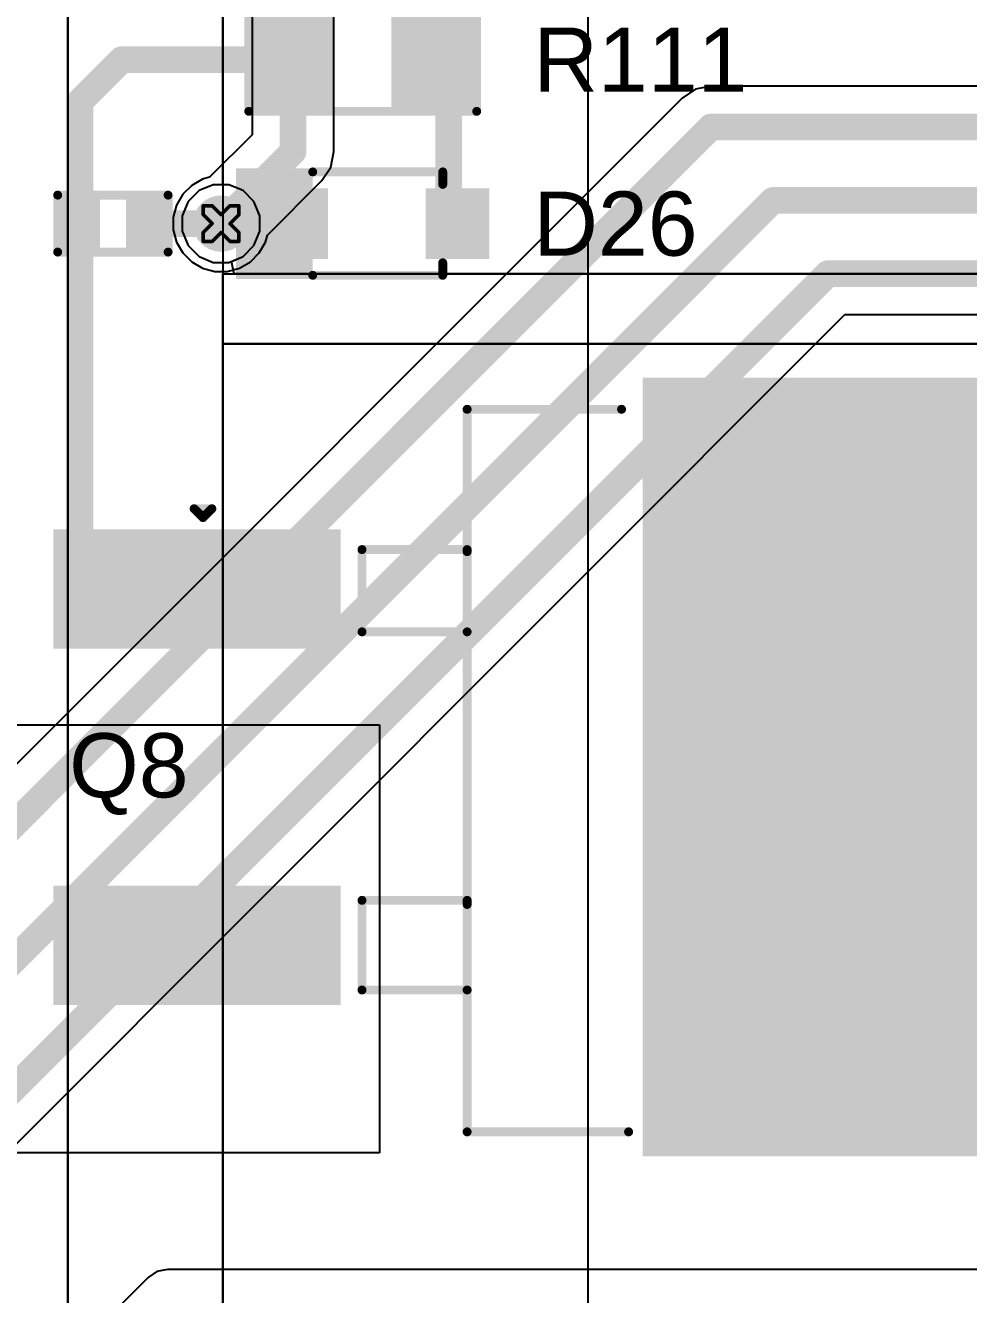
# Model space of a CAD drawing. Header units: inches. Extents: x 0 to 5379, y 0 to 5429.
# Drawn here: x 48.04 to 61.49, y 15.34 to 33.43 of the extents above; entities that cross this region are included whole.
import ezdxf

# ---------------------------------------------------------------- set-up
doc = ezdxf.new("R2010")
doc.units = ezdxf.units.IN
for name, color, linetype in [('Bottom Layer', 5, 'Continuous'), ('Bottom Solder', 6, 'Continuous'), ('Drill Drawing', 1, 'Continuous'), ('GND01', 16, 'Continuous'), ('GND02', 76, 'Continuous'), ('PWR', 156, 'Continuous'), ('SIG 01', 90, 'Continuous'), ('Top Layer', 1, 'Continuous'), ('Top Overlay', 2, 'Continuous'), ('Top Paste', 8, 'Continuous'), ('Top Solder', 216, 'Continuous'), ('Via Holes', 16, 'Continuous')]:
    doc.layers.add(name, color=color, linetype=linetype)
doc.styles.add('Arial', font='', dxfattribs={"height": 0.2})
doc.styles.get('Arial').set_extended_font_data('Arial')

# ---------------------------------------------------------------- blocks, each defined once
blk = doc.blocks.new('R___0402_628')
at = {"layer": 'Top Layer'}
for points in [[(-0.699, -0.318), (-0.699, 0.318), (-0.241, 0.318), (-0.241, -0.318)], [(0.241, -0.318), (0.241, 0.318), (0.699, 0.318), (0.699, -0.318)]]:
    blk.add_hatch(color=1, dxfattribs=at).paths.add_polyline_path(points)
at = {"layer": 'Top Paste'}
for points in [[(-0.699, -0.318), (-0.699, 0.318), (-0.241, 0.318), (-0.241, -0.318)], [(0.241, -0.318), (0.241, 0.318), (0.699, 0.318), (0.699, -0.318)]]:
    blk.add_hatch(color=8, dxfattribs=at).paths.add_polyline_path(points)
at = {"layer": 'Top Solder'}
for points in [[(-0.754, -0.373), (-0.754, 0.373), (-0.186, 0.373), (-0.186, -0.373)], [(0.186, -0.373), (0.186, 0.373), (0.754, 0.373), (0.754, -0.373)]]:
    blk.add_hatch(color=216, dxfattribs=at).paths.add_polyline_path(points)
at = {"layer": 'Top Overlay'}
for points in [[(0.787, 0.406, 0.127, 0.127, 0), (-0.787, 0.406, 0.127, 0.127, 0)], [(-0.787, 0.406, 0.127, 0.127, 0), (-0.787, -0.406, 0.127, 0.127, 0)], [(0.787, 0.406, 0.127, 0.127, 0), (0.787, -0.406, 0.127, 0.127, 0)], [(0.787, -0.406, 0.127, 0.127, 0), (-0.787, -0.406, 0.127, 0.127, 0)], [(0.813, -0.432, 0.00323, 0.00323, 0), (-0.813, -0.432, 0.00323, 0.00323, 0)]]:
    blk.add_lwpolyline(points, format="xyseb", dxfattribs=at)
for points in [[(-0.819, 0.406, 0.0635, 0.0635, 1), (-0.756, 0.406, 0.0635, 0.0635, 1)], [(-0.819, 0.406, 0.0635, 0.0635, 1), (-0.756, 0.406, 0.0635, 0.0635, 1)], [(0.756, 0.406, 0.0635, 0.0635, 1), (0.819, 0.406, 0.0635, 0.0635, 1)], [(0.756, 0.406, 0.0635, 0.0635, 1), (0.819, 0.406, 0.0635, 0.0635, 1)], [(-0.819, -0.406, 0.0635, 0.0635, 1), (-0.756, -0.406, 0.0635, 0.0635, 1)], [(-0.819, -0.406, 0.0635, 0.0635, 1), (-0.756, -0.406, 0.0635, 0.0635, 1)], [(0.756, -0.406, 0.0635, 0.0635, 1), (0.819, -0.406, 0.0635, 0.0635, 1)], [(0.756, -0.406, 0.0635, 0.0635, 1), (0.819, -0.406, 0.0635, 0.0635, 1)], [(-0.814, -0.432, 0.00161, 0.00161, 1), (-0.812, -0.432, 0.00161, 0.00161, 1)], [(0.812, -0.432, 0.00161, 0.00161, 1), (0.814, -0.432, 0.00161, 0.00161, 1)]]:
    blk.add_lwpolyline(points, format="xyseb", close=True, dxfattribs=at)
blk = doc.blocks.new('R___0805_630')
at = {"layer": 'Top Layer'}
for points in [[(-1.524, 0.635), (-0.508, 0.635), (-0.508, -0.635), (-1.524, -0.635)], [(0.508, 0.635), (1.524, 0.635), (1.524, -0.635), (0.508, -0.635)]]:
    blk.add_hatch(color=1, dxfattribs=at).paths.add_polyline_path(points)
at = {"layer": 'Top Paste'}
for points in [[(-1.524, 0.635), (-0.508, 0.635), (-0.508, -0.635), (-1.524, -0.635)], [(0.508, 0.635), (1.524, 0.635), (1.524, -0.635), (0.508, -0.635)]]:
    blk.add_hatch(color=8, dxfattribs=at).paths.add_polyline_path(points)
at = {"layer": 'Top Solder'}
for points in [[(-1.6256, 0.7366), (-0.4064, 0.7366), (-0.4064, -0.7366), (-1.6256, -0.7366)], [(0.4064, 0.7366), (1.6256, 0.7366), (1.6256, -0.7366), (0.4064, -0.7366)]]:
    blk.add_hatch(color=216, dxfattribs=at).paths.add_polyline_path(points)
at = {"layer": 'Top Overlay'}
for points in [[(1.6256, 0.7366, 0.127, 0.127, 0), (-1.6256, 0.7366, 0.127, 0.127, 0)], [(-1.6256, 0.7366, 0.127, 0.127, 0), (-1.6256, -0.7366, 0.127, 0.127, 0)], [(1.6256, 0.7366, 0.127, 0.127, 0), (1.6256, -0.7366, 0.127, 0.127, 0)], [(1.6256, -0.7366, 0.127, 0.127, 0), (-1.6256, -0.7366, 0.127, 0.127, 0)]]:
    blk.add_lwpolyline(points, format="xyseb", dxfattribs=at)
for points in [[(-1.65735, 0.7366, 0.0635, 0.0635, 1), (-1.59385, 0.7366, 0.0635, 0.0635, 1)], [(-1.65735, 0.7366, 0.0635, 0.0635, 1), (-1.59385, 0.7366, 0.0635, 0.0635, 1)], [(1.59385, 0.7366, 0.0635, 0.0635, 1), (1.65735, 0.7366, 0.0635, 0.0635, 1)], [(1.59385, 0.7366, 0.0635, 0.0635, 1), (1.65735, 0.7366, 0.0635, 0.0635, 1)], [(-1.65735, -0.7366, 0.0635, 0.0635, 1), (-1.59385, -0.7366, 0.0635, 0.0635, 1)], [(-1.65735, -0.7366, 0.0635, 0.0635, 1), (-1.59385, -0.7366, 0.0635, 0.0635, 1)], [(1.59385, -0.7366, 0.0635, 0.0635, 1), (1.65735, -0.7366, 0.0635, 0.0635, 1)], [(1.59385, -0.7366, 0.0635, 0.0635, 1), (1.65735, -0.7366, 0.0635, 0.0635, 1)]]:
    blk.add_lwpolyline(points, format="xyseb", close=True, dxfattribs=at)
blk = doc.blocks.new('H2PAK_2_765')
at = {"layer": 'Top Layer'}
for points in [[(-5.5, 0.828), (-5.5, 10.328), (5.5, 10.328), (5.5, 0.828)], [(-3.34, -3.578), (-1.74, -3.578), (-1.74, -7.578), (-3.34, -7.578)], [(1.74, -3.578), (3.34, -3.578), (3.34, -7.578), (1.74, -7.578)]]:
    blk.add_hatch(color=1, dxfattribs=at).paths.add_polyline_path(points)
at = {"layer": 'Top Paste'}
for points in [[(-5.5, 0.828), (-5.5, 10.328), (5.5, 10.328), (5.5, 0.828)], [(-3.34, -3.578), (-1.74, -3.578), (-1.74, -7.578), (-3.34, -7.578)], [(1.74, -3.578), (3.34, -3.578), (3.34, -7.578), (1.74, -7.578)]]:
    blk.add_hatch(color=8, dxfattribs=at).paths.add_polyline_path(points)
at = {"layer": 'Top Solder'}
for points in [[(-5.551, 0.778), (-5.551, 10.379), (5.551, 10.379), (5.551, 0.778)], [(-3.391, -3.528), (-1.689, -3.528), (-1.689, -7.629), (-3.391, -7.629)], [(1.689, -3.528), (3.391, -3.528), (3.391, -7.629), (1.689, -7.629)]]:
    blk.add_hatch(color=216, dxfattribs=at).paths.add_polyline_path(points)
at = {"layer": 'Top Overlay'}
for points in [[(5.2, -1.725, 0.127, 0.127, 0), (5.2, 0.578, 0.127, 0.127, 0)], [(-5.1, -1.725, 0.127, 0.127, 0), (-5.1, 0.478, 0.127, 0.127, 0)], [(5.2, -1.725, 0.127, 0.127, 0), (-5.1, -1.725, 0.127, 0.127, 0)], [(-3.1, -3.225, 0.127, 0.127, 0), (-3.1, -1.725, 0.127, 0.127, 0)], [(-3.07, -1.725, 0.127, 0.127, 0), (-3.1, -1.725, 0.127, 0.127, 0)], [(-1.927, -3.225, 0.127, 0.127, 0), (-1.927, -1.725, 0.127, 0.127, 0)], [(1.9, -3.225, 0.127, 0.127, 0), (1.9, -1.725, 0.127, 0.127, 0)], [(1.959, -1.725, 0.127, 0.127, 0), (1.9, -1.725, 0.127, 0.127, 0)], [(3.178, -3.225, 0.127, 0.127, 0), (3.178, -1.725, 0.127, 0.127, 0)], [(-1.927, -3.225, 0.127, 0.127, 0), (-3.1, -3.225, 0.127, 0.127, 0)], [(3.178, -3.225, 0.127, 0.127, 0), (1.9, -3.225, 0.127, 0.127, 0)], [(-3.556, -5.493, 0.127, 0.127, 0), (-3.683, -5.366, 0.127, 0.127, 0)], [(-3.683, -5.62, 0.127, 0.127, 0), (-3.683, -5.366, 0.127, 0.127, 0)], [(-3.683, -5.62, 0.127, 0.127, 0), (-3.556, -5.493, 0.127, 0.127, 0)]]:
    blk.add_lwpolyline(points, format="xyseb", dxfattribs=at)
for points in [[(5.168, 0.578, 0.0635, 0.0635, 1), (5.232, 0.578, 0.0635, 0.0635, 1)], [(-5.132, 0.478, 0.0635, 0.0635, 1), (-5.068, 0.478, 0.0635, 0.0635, 1)], [(-5.132, -1.725, 0.0635, 0.0635, 1), (-5.068, -1.725, 0.0635, 0.0635, 1)], [(-5.132, -1.725, 0.0635, 0.0635, 1), (-5.068, -1.725, 0.0635, 0.0635, 1)], [(-3.132, -1.725, 0.0635, 0.0635, 1), (-3.068, -1.725, 0.0635, 0.0635, 1)], [(-3.132, -1.725, 0.0635, 0.0635, 1), (-3.068, -1.725, 0.0635, 0.0635, 1)], [(-3.102, -1.725, 0.0635, 0.0635, 1), (-3.039, -1.725, 0.0635, 0.0635, 1)], [(-1.959, -1.725, 0.0635, 0.0635, 1), (-1.896, -1.725, 0.0635, 0.0635, 1)], [(1.868, -1.725, 0.0635, 0.0635, 1), (1.932, -1.725, 0.0635, 0.0635, 1)], [(1.868, -1.725, 0.0635, 0.0635, 1), (1.932, -1.725, 0.0635, 0.0635, 1)], [(1.927, -1.725, 0.0635, 0.0635, 1), (1.99, -1.725, 0.0635, 0.0635, 1)], [(3.146, -1.725, 0.0635, 0.0635, 1), (3.21, -1.725, 0.0635, 0.0635, 1)], [(5.168, -1.725, 0.0635, 0.0635, 1), (5.232, -1.725, 0.0635, 0.0635, 1)], [(5.168, -1.725, 0.0635, 0.0635, 1), (5.232, -1.725, 0.0635, 0.0635, 1)], [(-3.132, -3.225, 0.0635, 0.0635, 1), (-3.068, -3.225, 0.0635, 0.0635, 1)], [(-3.132, -3.225, 0.0635, 0.0635, 1), (-3.068, -3.225, 0.0635, 0.0635, 1)], [(-1.959, -3.225, 0.0635, 0.0635, 1), (-1.896, -3.225, 0.0635, 0.0635, 1)], [(-1.959, -3.225, 0.0635, 0.0635, 1), (-1.896, -3.225, 0.0635, 0.0635, 1)], [(1.868, -3.225, 0.0635, 0.0635, 1), (1.932, -3.225, 0.0635, 0.0635, 1)], [(1.868, -3.225, 0.0635, 0.0635, 1), (1.932, -3.225, 0.0635, 0.0635, 1)], [(3.146, -3.225, 0.0635, 0.0635, 1), (3.21, -3.225, 0.0635, 0.0635, 1)], [(3.146, -3.225, 0.0635, 0.0635, 1), (3.21, -3.225, 0.0635, 0.0635, 1)], [(-3.714, -5.366, 0.0635, 0.0635, 1), (-3.651, -5.366, 0.0635, 0.0635, 1)], [(-3.714, -5.366, 0.0635, 0.0635, 1), (-3.651, -5.366, 0.0635, 0.0635, 1)], [(-3.714, -5.62, 0.0635, 0.0635, 1), (-3.651, -5.62, 0.0635, 0.0635, 1)], [(-3.714, -5.62, 0.0635, 0.0635, 1), (-3.651, -5.62, 0.0635, 0.0635, 1)], [(-3.587, -5.493, 0.0635, 0.0635, 1), (-3.524, -5.493, 0.0635, 0.0635, 1)], [(-3.587, -5.493, 0.0635, 0.0635, 1), (-3.524, -5.493, 0.0635, 0.0635, 1)]]:
    blk.add_lwpolyline(points, format="xyseb", close=True, dxfattribs=at)
blk = doc.blocks.new('SOD_323_906')
at = {"layer": 'Top Layer'}
for points in [[(-0.75, -0.45), (-1.55, -0.45), (-1.55, 0.45), (-0.75, 0.45)], [(1.55, -0.45), (0.75, -0.45), (0.75, 0.45), (1.55, 0.45)]]:
    blk.add_hatch(color=1, dxfattribs=at).paths.add_polyline_path(points)
at = {"layer": 'Top Overlay'}
for points in [[(-2.007, 0.482), (-0.914, 0.482), (-0.914, 0.787), (-2.007, 0.787)], [(-2.007, -0.508), (-1.575, -0.508), (-1.575, 0.508), (-2.007, 0.508)], [(-2.007, -0.788), (-0.914, -0.788), (-0.914, -0.483), (-2.007, -0.483)]]:
    blk.add_hatch(color=2, dxfattribs=at).paths.add_polyline_path(points)
at = {"layer": 'Top Paste'}
for points in [[(-0.75, -0.45), (-1.55, -0.45), (-1.55, 0.45), (-0.75, 0.45)], [(1.55, -0.45), (0.75, -0.45), (0.75, 0.45), (1.55, 0.45)]]:
    blk.add_hatch(color=8, dxfattribs=at).paths.add_polyline_path(points)
at = {"layer": 'Top Solder'}
for points in [[(-0.695, -0.505), (-1.605, -0.505), (-1.605, 0.505), (-0.695, 0.505)], [(1.605, -0.505), (0.695, -0.505), (0.695, 0.505), (1.605, 0.505)]]:
    blk.add_hatch(color=216, dxfattribs=at).paths.add_polyline_path(points)
at = {"layer": 'Top Overlay'}
for points in [[(-0.914, 0.737, 0.127, 0.127, 0), (0.94, 0.737, 0.127, 0.127, 0)], [(0.94, 0.559, 0.127, 0.127, 0), (0.94, 0.737, 0.127, 0.127, 0)], [(0.94, -0.737, 0.127, 0.127, 0), (0.94, -0.559, 0.127, 0.127, 0)], [(-0.914, -0.737, 0.127, 0.127, 0), (0.94, -0.737, 0.127, 0.127, 0)]]:
    blk.add_lwpolyline(points, format="xyseb", dxfattribs=at)
for points in [[(-0.946, 0.737, 0.0635, 0.0635, 1), (-0.883, 0.737, 0.0635, 0.0635, 1)], [(0.908, 0.737, 0.0635, 0.0635, 1), (0.972, 0.737, 0.0635, 0.0635, 1)], [(0.908, 0.737, 0.0635, 0.0635, 1), (0.972, 0.737, 0.0635, 0.0635, 1)], [(0.908, 0.559, 0.0635, 0.0635, 1), (0.972, 0.559, 0.0635, 0.0635, 1)], [(0.908, -0.559, 0.0635, 0.0635, 1), (0.972, -0.559, 0.0635, 0.0635, 1)], [(-0.946, -0.737, 0.0635, 0.0635, 1), (-0.883, -0.737, 0.0635, 0.0635, 1)], [(0.908, -0.737, 0.0635, 0.0635, 1), (0.972, -0.737, 0.0635, 0.0635, 1)], [(0.908, -0.737, 0.0635, 0.0635, 1), (0.972, -0.737, 0.0635, 0.0635, 1)]]:
    blk.add_lwpolyline(points, format="xyseb", close=True, dxfattribs=at)

msp = doc.modelspace()

# ---------------------------------------------------------------- hatches: boundary and pattern name
at = {"layer": 'Bottom Layer'}
h = msp.add_hatch(color=5, dxfattribs=at)
edge = h.paths.add_edge_path()
edge.add_arc((50.827, 30.607), 0.3, 0, 360)
at = {"layer": 'Bottom Solder'}
h = msp.add_hatch(color=6, dxfattribs=at)
edge = h.paths.add_edge_path()
edge.add_arc((50.827, 30.607), 0.402, 0, 360)
at = {"layer": 'GND01'}
h = msp.add_hatch(color=16, dxfattribs=at)
edge = h.paths.add_edge_path()
edge.add_arc((50.827, 30.607), 0.3, 0, 360)
at = {"layer": 'GND02'}
h = msp.add_hatch(color=76, dxfattribs=at)
edge = h.paths.add_edge_path()
edge.add_arc((50.827, 30.607), 0.3, 0, 360)
at = {"layer": 'PWR'}
h = msp.add_hatch(color=156, dxfattribs=at)
edge = h.paths.add_edge_path()
edge.add_arc((50.827, 30.607), 0.3, 0, 360)
at = {"layer": 'SIG 01'}
h = msp.add_hatch(color=90, dxfattribs=at)
edge = h.paths.add_edge_path()
edge.add_arc((50.827, 30.607), 0.3, 0, 360)
at = {"layer": 'Top Layer'}
h = msp.add_hatch(color=1, dxfattribs=at)
edge = h.paths.add_edge_path()
edge.add_arc((50.827, 30.607), 0.3, 0, 360)
at = {"layer": 'Top Solder'}
h = msp.add_hatch(color=216, dxfattribs=at)
edge = h.paths.add_edge_path()
edge.add_arc((50.827, 30.607), 0.402, 0, 360)
at = {"layer": 'Via Holes'}
h = msp.add_hatch(color=7, dxfattribs=at)
edge = h.paths.add_edge_path()
edge.add_arc((50.827, 30.607), 0.15, 0, 360)

# ---------------------------------------------------------------- linework, layer by layer
at = {"layer": 'Bottom Layer'}
for p, q in [((48.641, 0.388), (48.641, 62.456)), ((50.851, 61.694), (50.851, 0.388)), ((48.641, 50.597), (48.641, 10.492)), ((50.851, 31.161), (50.851, 47.151)), ((50.937, 31.161), (50.851, 31.161)), ((51.14, 31.077), (50.937, 31.161)), ((51.296, 30.921), (51.14, 31.077)), ((51.381, 30.717), (51.296, 30.921)), ((51.381, 30.497), (51.381, 30.717)), ((51.296, 30.293), (51.381, 30.497)), ((51.14, 30.137), (51.296, 30.293)), ((50.976, 30.069), (51.14, 30.137)), ((51.012, 29.892), (50.976, 30.069)), ((50.851, 28.894), (50.851, 29.892)), ((50.851, 29.892), (69.061, 29.892)), ((69.061, 29.892), (51.012, 29.892)), ((67.642, 28.894), (50.851, 28.894)), ((50.851, 10.706), (50.851, 28.894)), ((50.851, 28.894), (67.642, 28.894))]:
    msp.add_line(p, q, dxfattribs=at)
at = {"layer": 'Drill Drawing'}
for points in [[(50.573, 30.734, 0.0508, 0.0508, 0), (50.573, 30.861, 0.0508, 0.0508, 0)], [(50.573, 30.861, 0.0508, 0.0508, 0), (50.7, 30.861, 0.0508, 0.0508, 0)], [(50.573, 30.734, 0.0508, 0.0508, 0), (50.7, 30.607, 0.0508, 0.0508, 0)], [(50.7, 30.861, 0.0508, 0.0508, 0), (50.827, 30.734, 0.0508, 0.0508, 0)], [(50.827, 30.734, 0.0508, 0.0508, 0), (50.954, 30.861, 0.0508, 0.0508, 0)], [(50.954, 30.861, 0.0508, 0.0508, 0), (51.081, 30.861, 0.0508, 0.0508, 0)], [(50.954, 30.607, 0.0508, 0.0508, 0), (51.081, 30.734, 0.0508, 0.0508, 0)], [(51.081, 30.734, 0.0508, 0.0508, 0), (51.081, 30.861, 0.0508, 0.0508, 0)], [(50.573, 30.48, 0.0508, 0.0508, 0), (50.7, 30.607, 0.0508, 0.0508, 0)], [(50.954, 30.607, 0.0508, 0.0508, 0), (51.081, 30.48, 0.0508, 0.0508, 0)], [(50.573, 30.353, 0.0508, 0.0508, 0), (50.573, 30.48, 0.0508, 0.0508, 0)], [(50.7, 30.353, 0.0508, 0.0508, 0), (50.827, 30.48, 0.0508, 0.0508, 0)], [(50.827, 30.48, 0.0508, 0.0508, 0), (50.954, 30.353, 0.0508, 0.0508, 0)], [(51.081, 30.353, 0.0508, 0.0508, 0), (51.081, 30.48, 0.0508, 0.0508, 0)], [(50.573, 30.353, 0.0508, 0.0508, 0), (50.7, 30.353, 0.0508, 0.0508, 0)], [(50.954, 30.353, 0.0508, 0.0508, 0), (51.081, 30.353, 0.0508, 0.0508, 0)]]:
    msp.add_lwpolyline(points, format="xyseb", dxfattribs=at)
for points in [[(50.56, 30.861, 0.0254, 0.0254, 1), (50.585, 30.861, 0.0254, 0.0254, 1)], [(50.56, 30.861, 0.0254, 0.0254, 1), (50.585, 30.861, 0.0254, 0.0254, 1)], [(50.56, 30.734, 0.0254, 0.0254, 1), (50.585, 30.734, 0.0254, 0.0254, 1)], [(50.56, 30.734, 0.0254, 0.0254, 1), (50.585, 30.734, 0.0254, 0.0254, 1)], [(50.687, 30.861, 0.0254, 0.0254, 1), (50.712, 30.861, 0.0254, 0.0254, 1)], [(50.687, 30.861, 0.0254, 0.0254, 1), (50.712, 30.861, 0.0254, 0.0254, 1)], [(50.814, 30.734, 0.0254, 0.0254, 1), (50.839, 30.734, 0.0254, 0.0254, 1)], [(50.814, 30.734, 0.0254, 0.0254, 1), (50.839, 30.734, 0.0254, 0.0254, 1)], [(50.941, 30.861, 0.0254, 0.0254, 1), (50.966, 30.861, 0.0254, 0.0254, 1)], [(50.941, 30.861, 0.0254, 0.0254, 1), (50.966, 30.861, 0.0254, 0.0254, 1)], [(51.068, 30.861, 0.0254, 0.0254, 1), (51.093, 30.861, 0.0254, 0.0254, 1)], [(51.068, 30.861, 0.0254, 0.0254, 1), (51.093, 30.861, 0.0254, 0.0254, 1)], [(51.068, 30.734, 0.0254, 0.0254, 1), (51.093, 30.734, 0.0254, 0.0254, 1)], [(51.068, 30.734, 0.0254, 0.0254, 1), (51.093, 30.734, 0.0254, 0.0254, 1)], [(50.687, 30.607, 0.0254, 0.0254, 1), (50.712, 30.607, 0.0254, 0.0254, 1)], [(50.687, 30.607, 0.0254, 0.0254, 1), (50.712, 30.607, 0.0254, 0.0254, 1)], [(50.941, 30.607, 0.0254, 0.0254, 1), (50.966, 30.607, 0.0254, 0.0254, 1)], [(50.941, 30.607, 0.0254, 0.0254, 1), (50.966, 30.607, 0.0254, 0.0254, 1)], [(50.56, 30.48, 0.0254, 0.0254, 1), (50.585, 30.48, 0.0254, 0.0254, 1)], [(50.56, 30.48, 0.0254, 0.0254, 1), (50.585, 30.48, 0.0254, 0.0254, 1)], [(50.814, 30.48, 0.0254, 0.0254, 1), (50.839, 30.48, 0.0254, 0.0254, 1)], [(50.814, 30.48, 0.0254, 0.0254, 1), (50.839, 30.48, 0.0254, 0.0254, 1)], [(51.068, 30.48, 0.0254, 0.0254, 1), (51.093, 30.48, 0.0254, 0.0254, 1)], [(51.068, 30.48, 0.0254, 0.0254, 1), (51.093, 30.48, 0.0254, 0.0254, 1)], [(50.56, 30.353, 0.0254, 0.0254, 1), (50.585, 30.353, 0.0254, 0.0254, 1)], [(50.56, 30.353, 0.0254, 0.0254, 1), (50.585, 30.353, 0.0254, 0.0254, 1)], [(50.687, 30.353, 0.0254, 0.0254, 1), (50.712, 30.353, 0.0254, 0.0254, 1)], [(50.687, 30.353, 0.0254, 0.0254, 1), (50.712, 30.353, 0.0254, 0.0254, 1)], [(50.941, 30.353, 0.0254, 0.0254, 1), (50.966, 30.353, 0.0254, 0.0254, 1)], [(50.941, 30.353, 0.0254, 0.0254, 1), (50.966, 30.353, 0.0254, 0.0254, 1)], [(51.068, 30.353, 0.0254, 0.0254, 1), (51.093, 30.353, 0.0254, 0.0254, 1)], [(51.068, 30.353, 0.0254, 0.0254, 1), (51.093, 30.353, 0.0254, 0.0254, 1)]]:
    msp.add_lwpolyline(points, format="xyseb", close=True, dxfattribs=at)
at = {"layer": 'GND01'}
for p, q in [((50.716, 31.161), (50.513, 31.077)), ((50.937, 31.161), (50.716, 31.161)), ((51.14, 31.077), (50.937, 31.161)), ((50.513, 31.077), (50.357, 30.921)), ((51.296, 30.921), (51.14, 31.077)), ((50.357, 30.921), (50.273, 30.717)), ((51.381, 30.717), (51.296, 30.921)), ((50.273, 30.717), (50.273, 30.497)), ((51.381, 30.497), (51.381, 30.717)), ((50.273, 30.497), (50.357, 30.293)), ((51.296, 30.293), (51.381, 30.497)), ((50.357, 30.293), (50.513, 30.137)), ((51.14, 30.137), (51.296, 30.293)), ((50.513, 30.137), (50.716, 30.053)), ((50.716, 30.053), (50.937, 30.053)), ((50.937, 30.053), (51.14, 30.137))]:
    msp.add_line(p, q, dxfattribs=at)
at = {"layer": 'GND02'}
for p, q in [((50.716, 31.161), (50.513, 31.077)), ((50.937, 31.161), (50.716, 31.161)), ((51.14, 31.077), (50.937, 31.161)), ((50.513, 31.077), (50.357, 30.921)), ((51.296, 30.921), (51.14, 31.077)), ((50.357, 30.921), (50.273, 30.717)), ((51.381, 30.717), (51.296, 30.921)), ((50.273, 30.717), (50.273, 30.497)), ((51.381, 30.497), (51.381, 30.717)), ((50.273, 30.497), (50.357, 30.293)), ((51.296, 30.293), (51.381, 30.497)), ((50.357, 30.293), (50.513, 30.137)), ((51.14, 30.137), (51.296, 30.293)), ((50.513, 30.137), (50.716, 30.053)), ((50.716, 30.053), (50.937, 30.053)), ((50.937, 30.053), (51.14, 30.137))]:
    msp.add_line(p, q, dxfattribs=at)
at = {"layer": 'PWR'}
for p, q in [((50.716, 31.161), (50.513, 31.077)), ((50.937, 31.161), (50.716, 31.161)), ((51.14, 31.077), (50.937, 31.161)), ((50.513, 31.077), (50.357, 30.921)), ((51.296, 30.921), (51.14, 31.077)), ((50.357, 30.921), (50.273, 30.717)), ((51.381, 30.717), (51.296, 30.921)), ((50.273, 30.717), (50.273, 30.497)), ((51.381, 30.497), (51.381, 30.717)), ((50.273, 30.497), (50.357, 30.293)), ((51.296, 30.293), (51.381, 30.497)), ((50.357, 30.293), (50.513, 30.137)), ((51.14, 30.137), (51.296, 30.293)), ((50.513, 30.137), (50.716, 30.053)), ((50.716, 30.053), (50.937, 30.053)), ((50.937, 30.053), (51.14, 30.137)), ((49.786, 15.584), (45.449, 11.247)), ((49.912, 15.668), (49.786, 15.584)), ((50.061, 15.697), (49.912, 15.668)), ((61.927, 15.697), (50.061, 15.697))]:
    msp.add_line(p, q, dxfattribs=at)
at = {"layer": 'SIG 01'}
for p, q in [((52.435, 31.633), (52.435, 57.987)), ((51.27, 46.94), (51.27, 31.874)), ((57.404, 32.396), (40.887, 15.88)), ((57.593, 32.522), (57.404, 32.396)), ((57.816, 32.567), (57.593, 32.522)), ((117.798, 32.567), (57.816, 32.567)), ((51.27, 31.874), (50.664, 31.268)), ((52.391, 31.41), (52.435, 31.633)), ((52.265, 31.221), (52.391, 31.41)), ((50.408, 31.152), (50.282, 31.025)), ((50.564, 31.242), (50.408, 31.152)), ((50.664, 31.268), (50.564, 31.242)), ((51.488, 30.444), (52.265, 31.221)), ((50.282, 31.025), (50.192, 30.87)), ((50.192, 30.87), (50.146, 30.697)), ((50.146, 30.697), (50.146, 30.517)), ((50.146, 30.517), (50.192, 30.344)), ((51.461, 30.344), (51.488, 30.444)), ((50.192, 30.344), (50.282, 30.189)), ((51.372, 30.189), (51.461, 30.344)), ((50.282, 30.189), (50.408, 30.062)), ((50.408, 30.062), (50.564, 29.972)), ((51.089, 29.972), (51.245, 30.062)), ((51.245, 30.062), (51.372, 30.189)), ((50.564, 29.972), (50.737, 29.926)), ((50.737, 29.926), (50.916, 29.926)), ((50.916, 29.926), (51.089, 29.972)), ((46.022, 15.607), (59.724, 29.309)), ((59.724, 29.309), (87.595, 29.309))]:
    msp.add_line(p, q, dxfattribs=at)
for points in [[(51.853, 31.633, 0.381, 0.381, 0), (51.853, 58.228, 0.381, 0.381, 0)], [(41.299, 15.468, 0.381, 0.381, 0), (57.816, 31.984, 0.381, 0.381, 0)], [(57.816, 31.984, 0.381, 0.381, 0), (118.039, 31.984, 0.381, 0.381, 0)], [(50.827, 30.607, 0.381, 0.381, 0), (51.853, 31.633, 0.381, 0.381, 0)], [(43.323, 15.561, 0.381, 0.381, 0), (58.7, 30.938, 0.381, 0.381, 0)], [(58.7, 30.938, 0.381, 0.381, 0), (118.687, 30.938, 0.381, 0.381, 0)], [(45.439, 15.848, 0.381, 0.381, 0), (59.483, 29.892, 0.381, 0.381, 0)], [(59.483, 29.892, 0.381, 0.381, 0), (120.926, 29.892, 0.381, 0.381, 0)]]:
    msp.add_lwpolyline(points, format="xyseb", dxfattribs=at)
for points in [[(57.72, 31.984, 0.191, 0.191, 1), (57.911, 31.984, 0.191, 0.191, 1)], [(57.72, 31.984, 0.191, 0.191, 1), (57.911, 31.984, 0.191, 0.191, 1)], [(51.757, 31.633, 0.191, 0.191, 1), (51.948, 31.633, 0.191, 0.191, 1)], [(51.757, 31.633, 0.191, 0.191, 1), (51.948, 31.633, 0.191, 0.191, 1)], [(58.605, 30.938, 0.191, 0.191, 1), (58.795, 30.938, 0.191, 0.191, 1)], [(58.605, 30.938, 0.191, 0.191, 1), (58.795, 30.938, 0.191, 0.191, 1)], [(50.731, 30.607, 0.191, 0.191, 1), (50.922, 30.607, 0.191, 0.191, 1)], [(59.387, 29.892, 0.191, 0.191, 1), (59.578, 29.892, 0.191, 0.191, 1)], [(59.387, 29.892, 0.191, 0.191, 1), (59.578, 29.892, 0.191, 0.191, 1)]]:
    msp.add_lwpolyline(points, format="xyseb", close=True, dxfattribs=at)
at = {"layer": 'Top Layer'}
for p, q in [((56.062, 14.605), (56.062, 62.952)), ((47.498, 23.462), (53.086, 23.462)), ((53.086, 23.462), (53.086, 17.36)), ((53.086, 17.36), (26.064, 17.36))]:
    msp.add_line(p, q, dxfattribs=at)
for points in [[(48.814, 32.347, 0.381, 0.381, 0), (49.411, 32.944, 0.381, 0.381, 0)], [(49.411, 32.944, 0.381, 0.381, 0), (51.832, 32.944, 0.381, 0.381, 0)], [(53.864, 32.944, 0.381, 0.381, 0), (54.072, 32.736, 0.381, 0.381, 0)], [(54.072, 30.734, 0.381, 0.381, 0), (54.072, 32.736, 0.381, 0.381, 0)], [(48.814, 30.607, 0.381, 0.381, 0), (48.814, 32.347, 0.381, 0.381, 0)], [(48.814, 26.009, 0.381, 0.381, 0), (48.814, 30.607, 0.381, 0.381, 0)], [(49.754, 30.607, 0.381, 0.381, 0), (50.827, 30.607, 0.381, 0.381, 0)], [(50.827, 30.607, 0.381, 0.381, 0), (51.899, 30.607, 0.381, 0.381, 0)], [(54.072, 30.734, 0.381, 0.381, 0), (54.199, 30.607, 0.381, 0.381, 0)], [(48.814, 26.009, 0.381, 0.381, 0), (49.424, 25.4, 0.381, 0.381, 0)], [(49.424, 25.4, 0.381, 0.381, 0), (50.484, 25.4, 0.381, 0.381, 0)]]:
    msp.add_lwpolyline(points, format="xyseb", dxfattribs=at)
for points in [[(49.316, 32.944, 0.191, 0.191, 1), (49.506, 32.944, 0.191, 0.191, 1)], [(49.316, 32.944, 0.191, 0.191, 1), (49.506, 32.944, 0.191, 0.191, 1)], [(51.737, 32.944, 0.191, 0.191, 1), (51.928, 32.944, 0.191, 0.191, 1)], [(53.769, 32.944, 0.191, 0.191, 1), (53.96, 32.944, 0.191, 0.191, 1)], [(53.977, 32.736, 0.191, 0.191, 1), (54.168, 32.736, 0.191, 0.191, 1)], [(53.977, 32.736, 0.191, 0.191, 1), (54.168, 32.736, 0.191, 0.191, 1)], [(48.719, 32.347, 0.191, 0.191, 1), (48.909, 32.347, 0.191, 0.191, 1)], [(48.719, 32.347, 0.191, 0.191, 1), (48.909, 32.347, 0.191, 0.191, 1)], [(48.719, 30.607, 0.191, 0.191, 1), (48.909, 30.607, 0.191, 0.191, 1)], [(48.719, 30.607, 0.191, 0.191, 1), (48.909, 30.607, 0.191, 0.191, 1)], [(49.659, 30.607, 0.191, 0.191, 1), (49.849, 30.607, 0.191, 0.191, 1)], [(50.731, 30.607, 0.191, 0.191, 1), (50.922, 30.607, 0.191, 0.191, 1)], [(50.731, 30.607, 0.191, 0.191, 1), (50.922, 30.607, 0.191, 0.191, 1)], [(51.804, 30.607, 0.191, 0.191, 1), (51.994, 30.607, 0.191, 0.191, 1)], [(53.977, 30.734, 0.191, 0.191, 1), (54.168, 30.734, 0.191, 0.191, 1)], [(53.977, 30.734, 0.191, 0.191, 1), (54.168, 30.734, 0.191, 0.191, 1)], [(54.104, 30.607, 0.191, 0.191, 1), (54.294, 30.607, 0.191, 0.191, 1)], [(48.719, 26.009, 0.191, 0.191, 1), (48.909, 26.009, 0.191, 0.191, 1)], [(48.719, 26.009, 0.191, 0.191, 1), (48.909, 26.009, 0.191, 0.191, 1)], [(49.328, 25.4, 0.191, 0.191, 1), (49.519, 25.4, 0.191, 0.191, 1)], [(49.328, 25.4, 0.191, 0.191, 1), (49.519, 25.4, 0.191, 0.191, 1)], [(50.389, 25.4, 0.191, 0.191, 1), (50.579, 25.4, 0.191, 0.191, 1)]]:
    msp.add_lwpolyline(points, format="xyseb", close=True, dxfattribs=at)

# ---------------------------------------------------------------- block references
for name, p, rotation in [('R___0805_630', (52.848, 32.944), 180), ('R___0402_628', (49.284, 30.607), 180), ('H2PAK_2_765', (56.062, 22.86), 270)]:
    msp.add_blockref(name, p, dxfattribs=dict(rotation=rotation))
msp.add_blockref('SOD_323_906', (53.049, 30.607))

# ---------------------------------------------------------------- texts
at = {"layer": 'Top Overlay', "style": 'Arial'}
for s, p in [('R111', (55.281, 32.487)), ('D26', (55.281, 30.15)), ('Q8', (48.66, 22.428))]:
    msp.add_text(s, height=0.9144, dxfattribs=at).set_placement(p)

doc.saveas('drawing.dxf')
